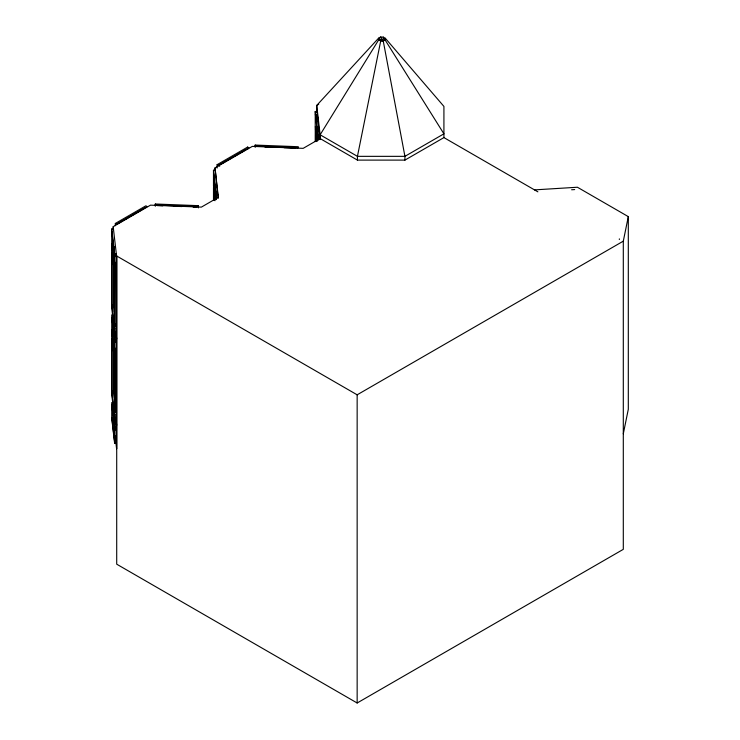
<?xml version="1.0" encoding="UTF-8"?>
<svg xmlns="http://www.w3.org/2000/svg" width="740" height="740" viewBox="0 0 740 740"><rect width="100%" height="100%" fill="white"/><g stroke="black" fill="none" stroke-linecap="round" stroke-linejoin="round"><path stroke-width="1.11" d="M214.979 170.237L214.979 167.924L252.312 146.381L303.16 148.352L320.124 138.565L357.439 160.108L404.928 160.108L404.928 156.344L383.255 41.015L383.348 37.148L380.628 37L378.565 38.193L316.729 105.422L316.729 112.286M619.334 239.529L619.343 238.872M155.326 204L155.206 205.045L198.283 206.701L198.403 205.655L155.326 204L155.326 206.238M255.198 145.068L255.078 146.113L298.155 147.778L298.276 146.724L255.198 145.068L255.198 147.306M318.727 104.266L316.729 105.422L320.124 134.8L357.439 156.344L404.928 156.344L443.917 133.829L383.348 37.148L385.355 38.304L385.364 39.794L383.255 41.015L378.565 38.193L378.686 39.831L380.702 40.996L357.439 156.344L357.439 160.108M116.707 448.634L116.707 256.003L116.707 564.185L357.152 703L623.302 549.339L623.302 241.157L628.306 216.626L577.413 187.238L534.493 189.884M623.302 433.788L628.306 409.266L628.306 216.626M115.329 223.452L145.863 205.822L147.149 206.571L116.624 224.192L115.329 223.452L115.329 225.691M217.097 168.054L217.097 164.696L247.632 147.075L248.918 147.815L218.383 165.446L246.3 149.369M116.661 224.22L144.541 208.125M113.183 229.012L113.183 226.699L150.498 205.156L201.382 207.117L218.346 197.321L214.979 167.924M111.897 304.547L114.302 327.256M404.928 160.108L443.917 137.594L537.878 191.836M116.707 338.957L115.792 332.26M116.707 425.213L115.792 418.507M116.707 256.003L357.152 394.818L623.302 241.157M571.604 189.764L574.675 189.579M316.794 140.73L315.231 127.169L315.231 111.5L317.053 111.425L319.921 139.656M317.173 126.642L315.351 126.716L317.062 141.479M315.231 111.5L318.098 136.373L319.921 136.299M315.351 114.108L317.978 136.817L319.8 136.752L319.8 139.046M215.044 199.476L213.481 185.916L213.481 170.246L215.294 170.172L218.171 198.403M213.481 170.246L216.348 195.12L218.171 195.046M111.722 228.993L114.598 253.857L116.411 253.792L116.411 269.462L114.598 269.526L111.722 244.653L111.722 228.993L113.544 228.919M113.664 244.135L111.851 244.209L114.469 266.918L116.291 266.844L116.291 255.393M114.543 270.526L116.356 270.461L116.356 332.204L114.543 332.279L111.74 308.034L111.74 246.189L114.543 270.526L114.543 332.279M113.664 330.049L111.851 330.114L114.469 352.832L116.291 352.758L116.291 340.15L115.375 332.204M114.598 339.771L116.411 339.706L116.411 355.367L114.598 355.44L111.722 330.567L111.722 314.898L114.598 339.771L114.598 355.44M111.851 317.516L114.469 340.224L116.291 340.15M114.543 356.856L116.356 356.791L116.356 418.535L114.543 418.609L111.74 394.365L111.74 332.519L114.543 356.856L114.543 418.609M114.367 397.778L113.849 393.255L112.027 393.319L112.027 338.568L114.247 357.892L114.247 412.569M113.664 417.712L111.851 417.776L114.469 440.485L114.469 427.887L111.851 405.178M114.598 427.433L116.411 427.359L116.411 443.029L114.598 443.103L111.722 418.23L111.722 402.56L114.598 427.433L114.598 443.103M114.469 427.887L116.291 427.812L116.291 440.42L115.764 435.879M380.702 40.996L383.255 41.015L380.628 37M264.939 146.973L276.177 147.408M284.04 147.704L295.279 148.139M157.195 205.6L162.819 205.812M174.057 206.247L181.92 206.553M193.159 206.987L196.535 207.117M383.255 41.015L378.686 39.831L320.124 134.8L320.124 138.565M217.097 164.696L219.715 166.204M385.355 38.304L443.917 106.412L443.917 137.594M317.7 118.585L317.173 114.043L317.173 118.622M317.96 120.851L318.357 124.255M318.746 127.669L319.144 131.072M319.403 133.348L319.8 136.752M317.432 128.917L317.83 132.321M318.089 134.597L318.616 139.138M316.646 140.868L315.249 128.695L315.249 141.294M316.322 141.562L315.536 134.745L315.536 141.59M215.682 187.664L215.423 185.388L213.601 185.463L215.174 199.088M216.08 191.068L216.469 194.472M213.601 172.855L216.228 199.005M215.016 200.716L213.49 187.442L213.49 200.041M214.563 200.309L213.777 193.492L213.777 200.337M113.183 226.699L116.578 256.077M113.932 246.411L114.321 249.815M114.719 253.219L115.107 256.632M115.764 262.302L116.291 266.844M115.764 263.81L116.411 269.462M111.851 231.602L114.469 254.31L114.469 266.918M115.847 266.03L116.356 270.461M115.81 269.212L116.041 326.525L115.81 323.907M115.782 269.573L116.041 271.839M114.349 311.808L113.849 306.924L112.027 306.998L112.027 252.238L114.247 271.562L114.247 326.238M115.847 327.802L116.356 332.204M115.505 331.788L116.411 339.706M114.691 330.651L115.089 334.036M113.932 332.315L114.321 335.729M114.589 337.995L115.107 342.537M115.764 348.216L116.291 352.758M115.764 349.715L116.411 355.367M115.847 352.36L116.356 356.791M115.81 355.542L116.069 412.504L115.81 410.238M115.847 414.132L116.356 418.535M115.375 418.322L116.411 427.359M115.246 418.729L116.291 427.812M111.694 390.914L114.302 413.512M114.561 415.769L115.089 420.292M113.932 419.978L114.321 423.382M114.719 426.795L115.107 430.199M115.764 437.377L116.411 443.029M115.792 441.937L116.578 448.718M357.152 394.818L357.152 703M318.098 136.373L318.098 139.731M317.978 136.817L317.978 140.258M247.632 147.075L247.632 149.314M216.348 195.12L216.348 199.587M198.403 205.655L198.403 207.894M115.995 357.799L115.995 412.476M114.598 253.857L114.598 269.526M114.469 340.224L114.469 352.832M113.821 265.068L113.821 307.276M113.849 352.185L113.849 393.255M112.129 392.367A1.545 0.888 60 0 1 111.796 390.702M112.129 306.12A1.545 0.888 60 0 1 111.796 304.445"/></g></svg>
